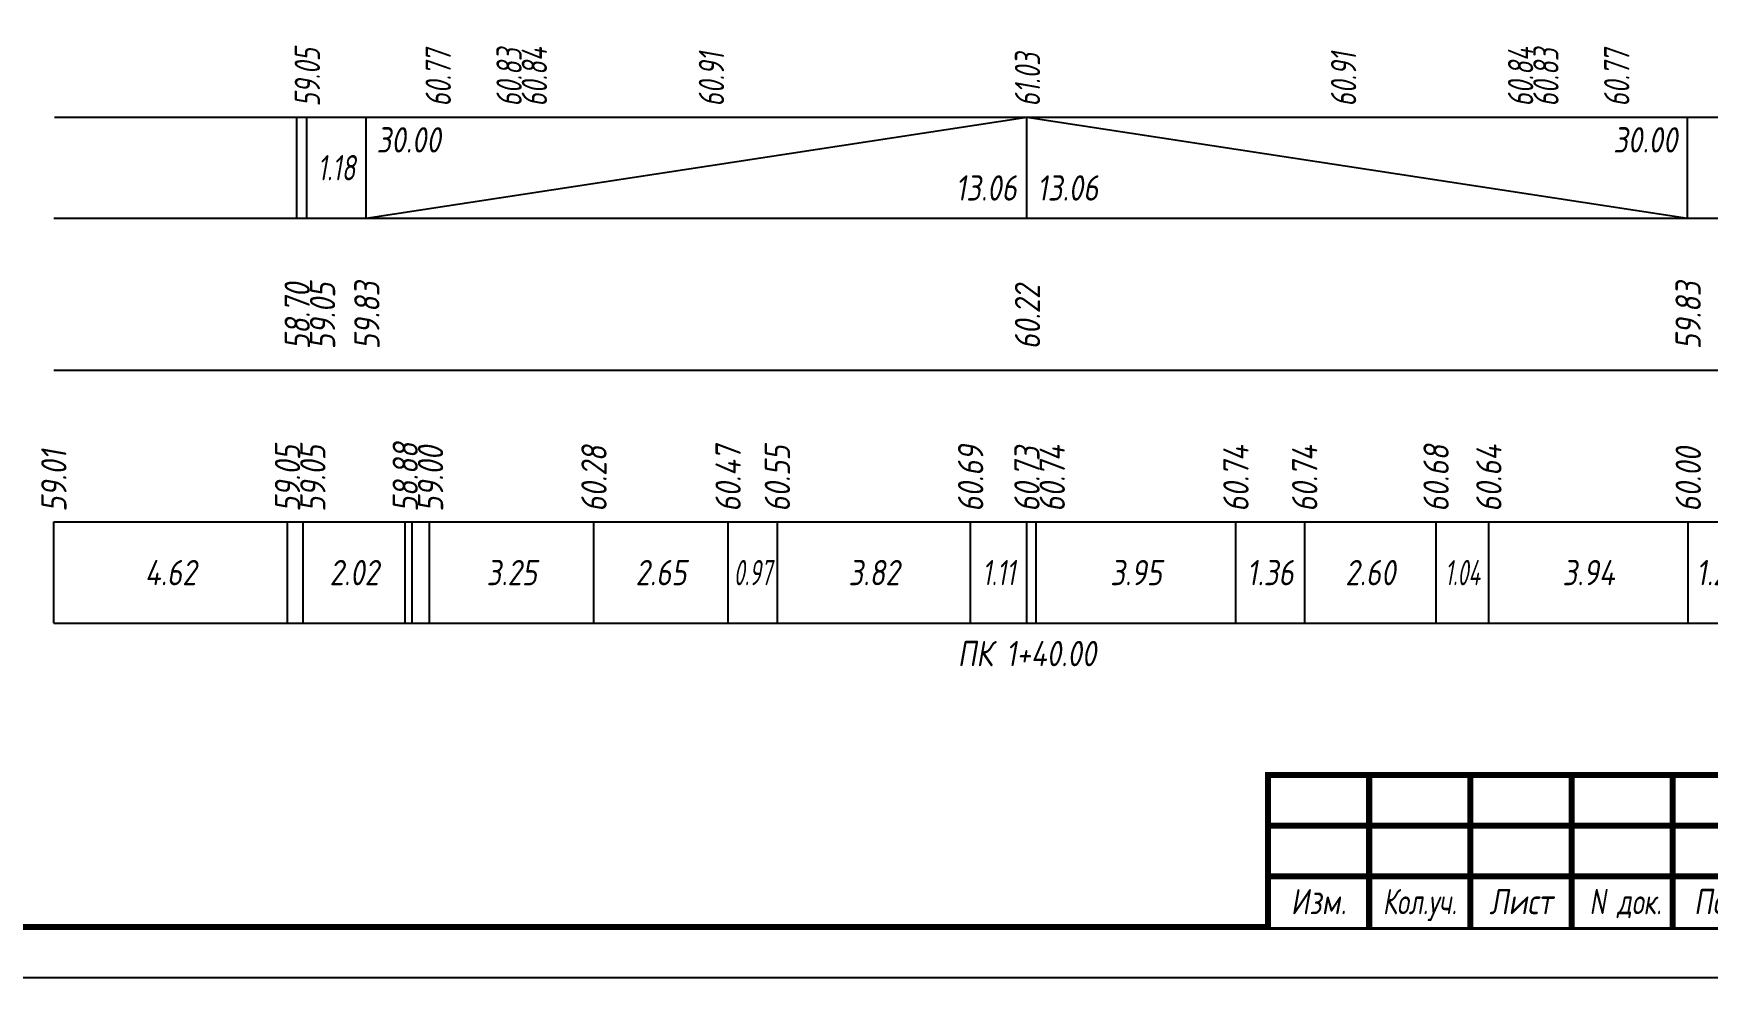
# Model space of a CAD drawing. Extents: x -717 to 1451, y -133302 to 233.
# Drawn here: x 77.9 to 243.4, y -2213.4 to -2120.2 of the extents above; entities that cross this region are included whole.
import ezdxf
from ezdxf.enums import TextEntityAlignment as Align

# ---------------------------------------------------------------- set-up
doc = ezdxf.new("R2010")
doc.units = 0
for name, color, linetype in [('Зарамочное оформление', 7, 'Continuous'), ('Код_510', 7, 'Continuous'), ('Код_514', 1, 'Continuous'), ('Код_516', 1, 'Continuous'), ('Подписи поперечников', 7, 'Continuous'), ('Таблица', 7, 'Continuous')]:
    doc.layers.add(name, color=color, linetype=linetype)
doc.styles.add('М', font='romand.shx', dxfattribs={"width": 0.8, "oblique": 10, "height": 2.5})

# ---------------------------------------------------------------- blocks, each defined once
blk = doc.blocks.new('Штамп')
at = {"linetype": 'Continuous'}
blk.add_wipeout([(199.95, -411.25), (384.95, -411.25), (384.95, -426.25), (199.95, -426.25)], dxfattribs=at).dxf.layer = 'Зарамочное оформление'
at = {"layer": 'Зарамочное оформление', "linetype": 'Continuous', "lineweight": -3, "const_width": 0.6, "flags": 128}
for points in [[(199.95, -426.25), (199.95, -411.25), (384.95, -411.25)], [(209.95, -411.25), (209.95, -426.25)], [(219.95, -411.25), (219.95, -426.25)], [(229.95, -411.25), (229.95, -426.25)], [(239.95, -411.25), (239.95, -426.25)], [(199.95, -416.25), (264.95, -416.25)], [(199.95, -421.25), (264.95, -421.25)]]:
    blk.add_lwpolyline(points, dxfattribs=at)
at = {"layer": 'Зарамочное оформление', "linetype": 'Continuous', "style": 'М', "oblique": 10}
for s, width, p in [('Изм.', 0.8, (204.95, -423.75)), ('Кол.уч.', 0.7, (214.95, -423.75)), ('Лист', 0.8, (224.95, -423.75)), ('N док.', 0.7, (235.28, -423.75)), ('Подпись', 0.8, (247.45, -423.75))]:
    blk.add_text(s, height=2.5, dxfattribs=dict(at, width=width)).set_placement(p, align=Align.MIDDLE_CENTER)
blk = doc.blocks.new('шифр')
blk.add_blockref('Штамп', (0, -1842))

msp = doc.modelspace()

# ---------------------------------------------------------------- linework, layer by layer
at = {"flags": 128}
msp.add_lwpolyline([(-30.054, -2213.421), (389.946, -2213.421), (389.946, -1916.421), (-30.054, -1916.421)], close=True, dxfattribs=at)
at = {"const_width": 0.6, "flags": 128}
msp.add_lwpolyline([(-10.054, -2208.421), (384.946, -2208.421), (384.946, -1921.421), (-10.054, -1921.421)], close=True, dxfattribs=at)
at = {"layer": 'Код_510'}
for p, q in [((79.946, -2178.421), (79.946, -2168.421)), ((103.041, -2178.421), (103.041, -2168.421)), ((104.6, -2178.421), (104.6, -2168.421)), ((114.675, -2178.421), (114.675, -2168.421)), ((115.346, -2178.421), (115.346, -2168.421)), ((117.082, -2178.421), (117.082, -2168.421)), ((133.332, -2178.421), (133.332, -2168.421)), ((146.589, -2178.421), (146.589, -2168.421)), ((151.458, -2178.421), (151.458, -2168.421)), ((170.559, -2178.421), (170.559, -2168.421)), ((176.125, -2178.421), (176.125, -2168.421)), ((177.047, -2178.421), (177.047, -2168.421)), ((196.782, -2178.421), (196.782, -2168.421)), ((203.577, -2178.421), (203.577, -2168.421)), ((216.564, -2178.421), (216.564, -2168.421)), ((221.78, -2178.421), (221.78, -2168.421)), ((241.488, -2178.421), (241.488, -2168.421))]:
    msp.add_line(p, q, dxfattribs=at)
at = {"layer": 'Код_516'}
for p, q in [((103.946, -2138.421), (103.946, -2128.421)), ((104.946, -2138.421), (104.946, -2128.421)), ((104.946, -2138.421), (104.946, -2128.421)), ((110.83, -2138.421), (110.83, -2128.421)), ((110.83, -2138.421), (176.125, -2128.421)), ((176.125, -2138.421), (176.125, -2128.421)), ((176.125, -2128.421), (241.42, -2138.421)), ((241.42, -2138.421), (241.42, -2128.421))]:
    msp.add_line(p, q, dxfattribs=at)
at = {"layer": 'Таблица'}
for p, q in [((80, -2128.421), (286.699, -2128.421)), ((79.946, -2138.421), (286.645, -2138.421)), ((79.946, -2153.421), (286.645, -2153.421)), ((79.946, -2168.421), (286.645, -2168.421)), ((79.946, -2178.421), (286.645, -2178.421))]:
    msp.add_line(p, q, dxfattribs=at)

# ---------------------------------------------------------------- texts
at = {"layer": 'Код_510', "style": 'М', "oblique": 10, "width": 0.8}
for s, p in [('59.05', (103.041, -2167.421)), ('59.05', (105.541, -2167.421)), ('58.88', (114.675, -2167.421)), ('59.00', (117.175, -2167.421)), ('60.28', (133.332, -2167.421)), ('60.47', (146.589, -2167.421)), ('60.55', (151.458, -2167.421)), ('60.69', (170.559, -2167.421)), ('60.73', (176.125, -2167.421)), ('60.74', (178.625, -2167.421)), ('60.74', (196.782, -2167.421)), ('60.74', (203.577, -2167.421)), ('60.68', (216.564, -2167.421)), ('60.64', (221.78, -2167.421)), ('60.00', (241.488, -2167.421)), ('59.01', (79.946, -2167.421))]:
    msp.add_text(s, height=2.5, rotation=90, dxfattribs=at).set_placement(p, align=Align.MIDDLE_LEFT)
at = {"layer": 'Код_510', "style": 'М', "oblique": 10}
for s, width, p in [('4.62', 0.8, (91.493, -2173.421)), ('2.02', 0.8, (109.638, -2173.421)), ('3.25', 0.8, (125.207, -2173.421)), ('2.65', 0.8, (139.961, -2173.421)), ('0.97', 0.6, (149.024, -2173.421)), ('3.82', 0.8, (161.009, -2173.421)), ('1.11', 0.7, (173.342, -2173.421)), ('3.95', 0.8, (186.914, -2173.421)), ('1.36', 0.8, (200.179, -2173.421)), ('2.60', 0.8, (210.07, -2173.421)), ('1.04', 0.6, (219.172, -2173.421)), ('3.94', 0.8, (231.634, -2173.421)), ('1.21', 0.8, (244.328, -2173.421))]:
    msp.add_text(s, height=2.5, dxfattribs=dict(at, width=width)).set_placement(p, align=Align.MIDDLE_CENTER)
at = {"layer": 'Код_514', "style": 'М', "oblique": 10, "width": 0.7}
for s, p in [('59.05', (105, -2127.382)), ('60.77', (117.941, -2127.382)), ('60.83', (124.941, -2127.382)), ('60.84', (127.441, -2127.382)), ('60.91', (144.941, -2127.382)), ('61.03', (176.179, -2127.382)), ('60.91', (207.418, -2127.382)), ('60.84', (224.918, -2127.382)), ('60.83', (227.418, -2127.382)), ('60.77', (234.418, -2127.382))]:
    msp.add_text(s, height=2.5, rotation=90, dxfattribs=at).set_placement(p, align=Align.MIDDLE_LEFT)
at = {"layer": 'Код_516', "style": 'М', "oblique": 10, "width": 0.8}
msp.add_text('30.00', height=2.5, dxfattribs=at).set_placement((111.83, -2129.421), align=Align.TOP_LEFT)
msp.add_text('30.00', height=2.5, dxfattribs=at).set_placement((240.42, -2129.421), align=Align.TOP_RIGHT)
at = {"layer": 'Код_516', "style": 'М', "oblique": 10, "width": 0.7}
msp.add_text('1.18', height=2.5, dxfattribs=at).set_placement((107.888, -2133.421), align=Align.MIDDLE_CENTER)
at = {"layer": 'Код_516', "style": 'М', "oblique": 10, "width": 0.8}
msp.add_text('13.06', height=2.5, dxfattribs=at).set_placement((175.125, -2137.421), align=Align.BOTTOM_RIGHT)
msp.add_text('13.06', height=2.5, dxfattribs=at).set_placement((177.125, -2137.421), align=Align.BOTTOM_LEFT)
for s, p in [('58.70', (104, -2151.371)), ('59.05', (106.5, -2151.371)), ('59.83', (110.885, -2151.371)), ('60.22', (176.179, -2151.371)), ('59.83', (241.474, -2151.371))]:
    msp.add_text(s, height=2.5, rotation=90, dxfattribs=at).set_placement(p, align=Align.MIDDLE_LEFT)
at = {"layer": 'Подписи поперечников', "style": 'М', "oblique": 10, "width": 0.8}
msp.add_text('ПК 1+40.00', height=2.5, dxfattribs=at).set_placement((176.125, -2183.421), align=Align.BOTTOM_CENTER)

# ---------------------------------------------------------------- next in the draw order: block references
msp.add_blockref('шифр', (0, 59.829))

doc.saveas('drawing.dxf')
